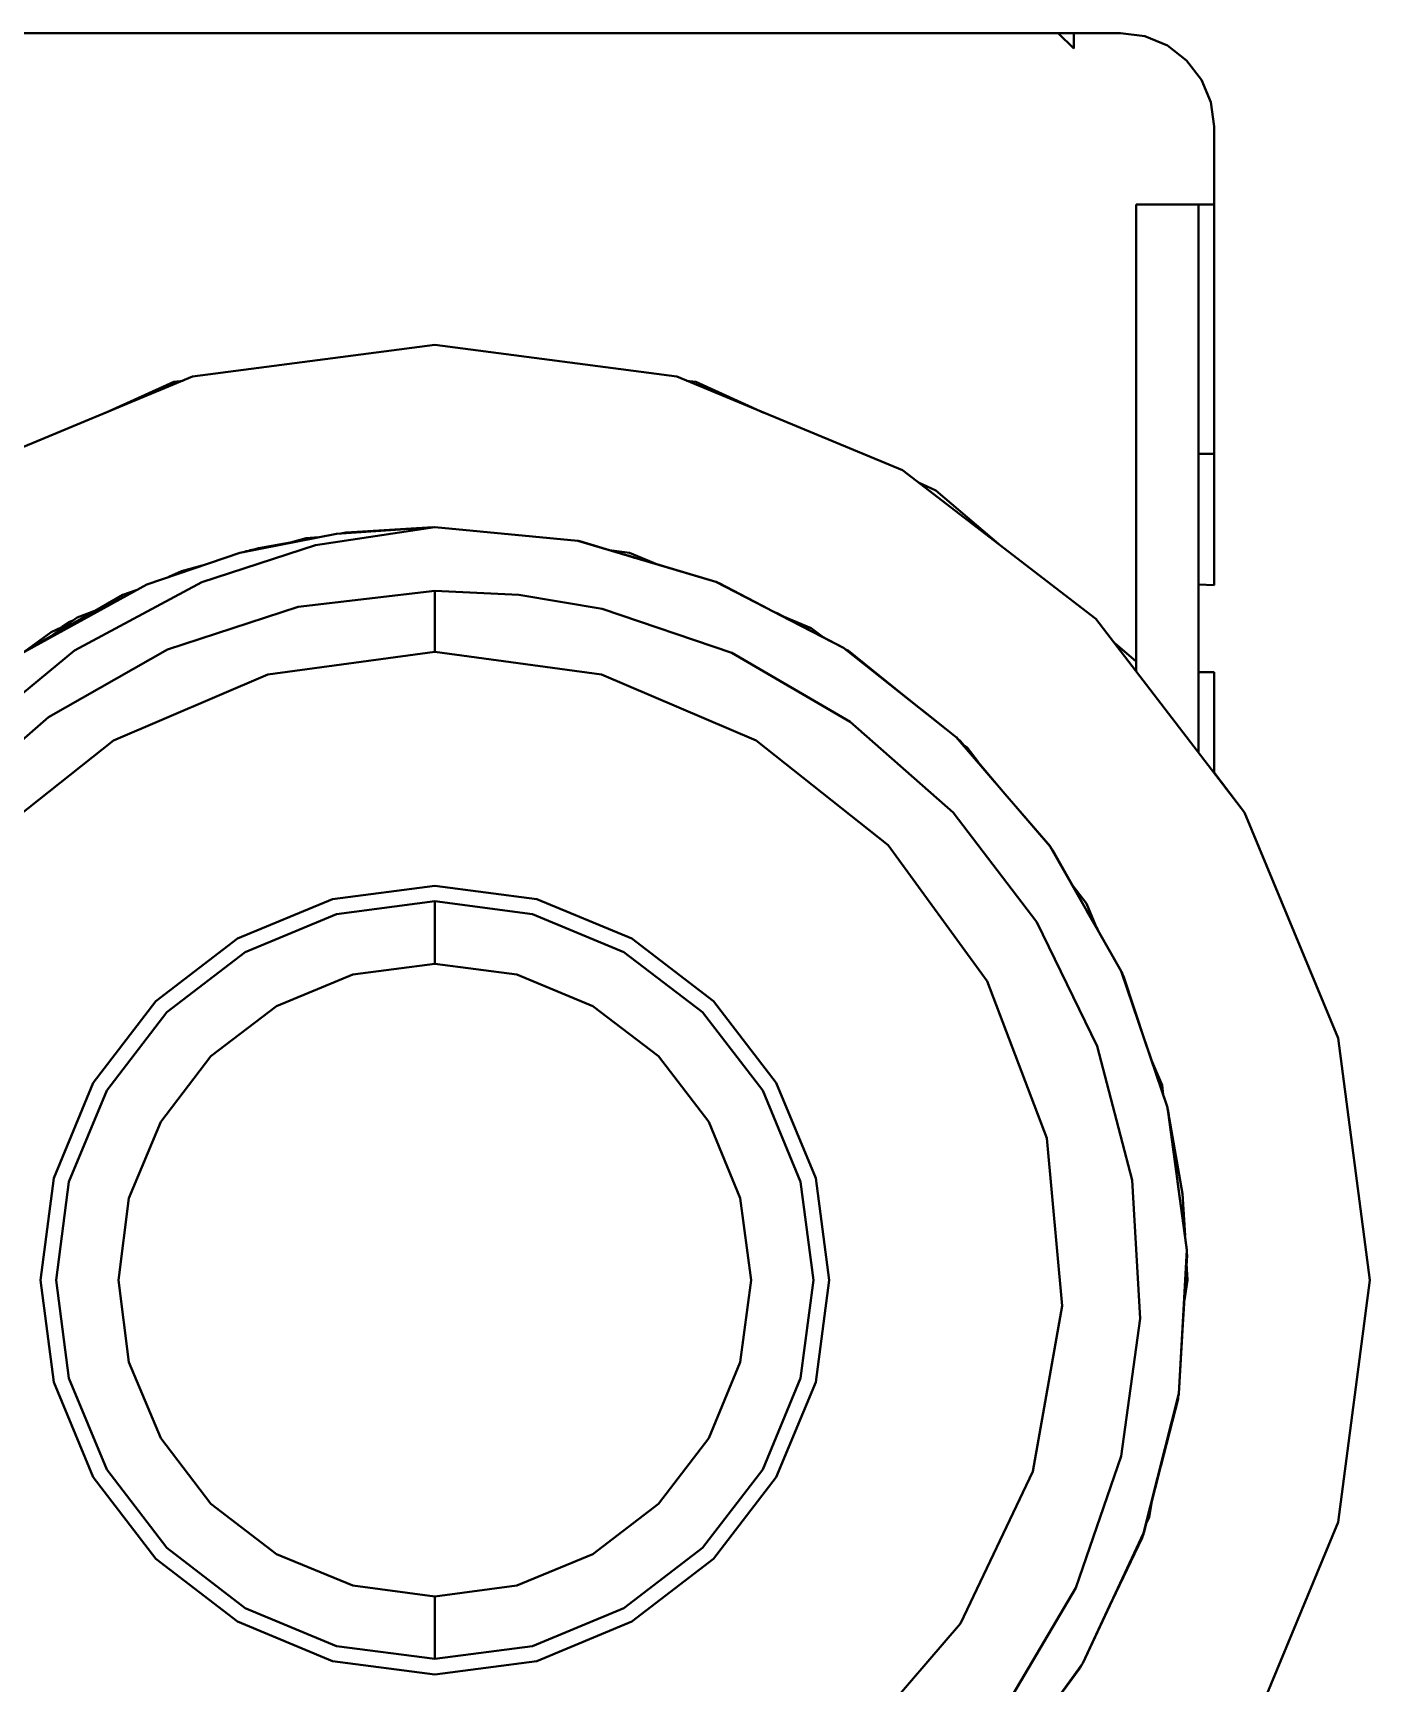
# Model space of a CAD drawing. Extents: x 193 to 1101, y 70 to 664.
# Drawn here: x 596.21 to 604.79, y 541.57 to 552.15 of the extents above; entities that cross this region are included whole.
import ezdxf

# ---------------------------------------------------------------- set-up
doc = ezdxf.new("R2010")
doc.units = 0
doc.header["$MEASUREMENT"] = 0
doc.layers.add('Основная', color=7, linetype='CONTINUOUS', lineweight=40)

msp = doc.modelspace()

# ---------------------------------------------------------------- linework, layer by layer
at = {"layer": 'Основная'}
for p, q in [((603.192, 552.152), (594.392, 552.152)), ((603.192, 552.152), (594.392, 552.152)), ((594.792, 552.152), (602.792, 552.152)), ((594.792, 552.152), (602.792, 552.152)), ((602.792, 552.152), (602.892, 552.152)), ((602.792, 552.152), (602.892, 552.052)), ((602.792, 552.152), (602.892, 552.152)), ((602.792, 552.152), (602.892, 552.052)), ((602.892, 552.152), (602.892, 552.052)), ((602.892, 552.152), (603.192, 552.152)), ((602.892, 552.152), (602.892, 552.052)), ((602.892, 552.152), (603.192, 552.152)), ((603.348, 552.132), (603.192, 552.152)), ((603.192, 552.152), (603.348, 552.132)), ((603.348, 552.132), (603.192, 552.152)), ((603.192, 552.152), (603.348, 552.132)), ((603.492, 552.072), (603.348, 552.132)), ((603.348, 552.132), (603.492, 552.072)), ((603.492, 552.072), (603.348, 552.132)), ((603.348, 552.132), (603.492, 552.072)), ((603.616, 551.976), (603.492, 552.072)), ((603.492, 552.072), (603.616, 551.976)), ((603.616, 551.976), (603.492, 552.072)), ((603.492, 552.072), (603.616, 551.976)), ((603.712, 551.852), (603.616, 551.976)), ((603.616, 551.976), (603.712, 551.852)), ((603.712, 551.852), (603.616, 551.976)), ((603.616, 551.976), (603.712, 551.852)), ((603.772, 551.708), (603.712, 551.852)), ((603.712, 551.852), (603.772, 551.708)), ((603.772, 551.708), (603.712, 551.852)), ((603.712, 551.852), (603.772, 551.708)), ((603.792, 551.552), (603.772, 551.708)), ((603.772, 551.708), (603.792, 551.552)), ((603.792, 551.552), (603.772, 551.708)), ((603.772, 551.708), (603.792, 551.552)), ((603.792, 548.61), (603.792, 551.552)), ((603.792, 551.052), (603.792, 551.552)), ((603.792, 548.61), (603.792, 551.552)), ((603.792, 551.052), (603.792, 551.552)), ((603.292, 551.052), (603.792, 551.052)), ((603.292, 551.052), (603.292, 548.12)), ((603.292, 551.052), (603.792, 551.052)), ((603.292, 551.052), (603.292, 548.12)), ((603.692, 551.052), (603.692, 547.538)), ((603.692, 551.052), (603.692, 547.538)), ((603.792, 551.052), (603.792, 549.452)), ((603.792, 551.052), (603.792, 549.452)), ((597.238, 549.948), (598.792, 550.152)), ((597.238, 549.948), (598.792, 550.152)), ((598.792, 550.152), (600.344, 549.948)), ((598.792, 550.152), (600.344, 549.948)), ((595.792, 549.348), (597.238, 549.948)), ((595.792, 549.348), (597.238, 549.948)), ((596.68, 549.716), (597.118, 549.914)), ((596.68, 549.716), (597.118, 549.914)), ((597.118, 549.914), (597.178, 549.922)), ((597.118, 549.914), (597.178, 549.922)), ((600.344, 549.948), (601.792, 549.348)), ((600.344, 549.948), (601.792, 549.348)), ((600.406, 549.922), (600.466, 549.914)), ((600.406, 549.922), (600.466, 549.914)), ((600.466, 549.914), (600.904, 549.716)), ((600.466, 549.914), (600.904, 549.716)), ((603.692, 549.452), (603.792, 549.452)), ((603.692, 549.452), (603.792, 549.452)), ((603.792, 549.452), (603.792, 548.61)), ((603.792, 549.452), (603.792, 548.61)), ((601.792, 549.348), (603.034, 548.394)), ((601.792, 549.348), (603.034, 548.394)), ((601.896, 549.268), (602.006, 549.218)), ((601.896, 549.268), (602.006, 549.218)), ((602.006, 549.218), (602.408, 548.876)), ((602.006, 549.218), (602.408, 548.876)), ((597.542, 548.818), (598.162, 548.94)), ((597.542, 548.818), (598.162, 548.94)), ((598.026, 548.866), (598.792, 548.982)), ((598.026, 548.866), (598.792, 548.982)), ((598.162, 548.94), (598.792, 548.982)), ((598.162, 548.94), (598.792, 548.982)), ((598.19, 548.942), (598.224, 548.948)), ((598.19, 548.942), (598.224, 548.948)), ((598.19, 548.942), (598.224, 548.948)), ((598.19, 548.942), (598.224, 548.948)), ((598.19, 548.942), (598.222, 548.948)), ((598.19, 548.942), (598.224, 548.948)), ((598.19, 548.942), (598.224, 548.948)), ((598.19, 548.942), (598.224, 548.948)), ((598.19, 548.942), (598.224, 548.948)), ((598.19, 548.942), (598.222, 548.948)), ((598.222, 548.948), (598.222, 548.948)), ((598.222, 548.948), (598.222, 548.948)), ((598.224, 548.948), (598.79, 548.982)), ((598.224, 548.948), (598.78, 548.982)), ((598.224, 548.948), (598.79, 548.982)), ((598.224, 548.948), (598.78, 548.982)), ((598.224, 548.948), (598.224, 548.948)), ((598.224, 548.948), (598.224, 548.948)), ((598.224, 548.948), (598.224, 548.948)), ((598.224, 548.948), (598.224, 548.948)), ((598.224, 548.948), (598.224, 548.948)), ((598.224, 548.948), (598.224, 548.948)), ((598.224, 548.948), (598.224, 548.948)), ((598.224, 548.948), (598.224, 548.948)), ((598.224, 548.948), (598.224, 548.948)), ((598.224, 548.948), (598.224, 548.948)), ((598.224, 548.948), (598.224, 548.948)), ((598.224, 548.948), (598.224, 548.948)), ((598.224, 548.948), (598.224, 548.948)), ((598.224, 548.948), (598.224, 548.948)), ((598.224, 548.948), (598.224, 548.948)), ((598.224, 548.948), (598.224, 548.948)), ((598.224, 548.948), (598.224, 548.948)), ((598.224, 548.948), (598.224, 548.948)), ((598.224, 548.948), (598.224, 548.948)), ((598.224, 548.948), (598.224, 548.948)), ((598.224, 548.948), (598.224, 548.948)), ((598.224, 548.948), (598.224, 548.948)), ((598.224, 548.948), (598.224, 548.948)), ((598.224, 548.948), (598.224, 548.948)), ((598.224, 548.948), (598.224, 548.948)), ((598.224, 548.948), (598.224, 548.948)), ((598.224, 548.948), (598.224, 548.948)), ((598.224, 548.948), (598.224, 548.948)), ((598.658, 548.974), (598.792, 548.982)), ((598.658, 548.974), (598.792, 548.982)), ((598.678, 548.976), (598.792, 548.982)), ((598.678, 548.976), (598.792, 548.982)), ((598.792, 548.982), (599.71, 548.894)), ((598.792, 548.982), (599.71, 548.894)), ((598.792, 548.982), (599.71, 548.894)), ((598.792, 548.982), (599.71, 548.894)), ((597.298, 548.63), (598.026, 548.866)), ((597.298, 548.63), (598.026, 548.866)), ((597.588, 548.826), (597.608, 548.834)), ((597.588, 548.826), (597.608, 548.834)), ((597.608, 548.834), (597.632, 548.838)), ((597.608, 548.834), (597.632, 548.838)), ((597.616, 548.832), (597.662, 548.848)), ((597.616, 548.832), (597.662, 548.848)), ((597.616, 548.832), (597.662, 548.848)), ((597.616, 548.832), (597.662, 548.848)), ((597.618, 548.832), (597.664, 548.848)), ((597.618, 548.832), (597.664, 548.848)), ((597.632, 548.838), (597.662, 548.848)), ((597.632, 548.838), (597.662, 548.848)), ((597.632, 548.838), (597.662, 548.848)), ((597.632, 548.838), (597.662, 548.848)), ((597.632, 548.838), (597.662, 548.848)), ((597.632, 548.838), (597.662, 548.848)), ((597.662, 548.848), (597.664, 548.848)), ((597.662, 548.848), (597.662, 548.848)), ((597.662, 548.848), (597.662, 548.848)), ((597.662, 548.848), (597.662, 548.848)), ((597.662, 548.848), (597.664, 548.848)), ((597.662, 548.848), (597.662, 548.848)), ((597.662, 548.848), (597.662, 548.848)), ((597.662, 548.848), (597.662, 548.848)), ((597.662, 548.848), (597.662, 548.848)), ((597.662, 548.848), (597.662, 548.848)), ((597.662, 548.848), (597.662, 548.848)), ((597.662, 548.848), (597.662, 548.848)), ((597.662, 548.848), (597.662, 548.848)), ((597.662, 548.848), (597.662, 548.848)), ((597.662, 548.848), (597.662, 548.848)), ((597.662, 548.848), (597.664, 548.848)), ((597.662, 548.848), (597.662, 548.848)), ((597.662, 548.848), (597.662, 548.848)), ((597.662, 548.848), (597.662, 548.848)), ((597.662, 548.848), (597.664, 548.848)), ((597.662, 548.848), (597.662, 548.848)), ((597.662, 548.848), (597.662, 548.848)), ((597.662, 548.848), (597.662, 548.848)), ((597.662, 548.848), (597.662, 548.848)), ((597.662, 548.848), (597.662, 548.848)), ((597.662, 548.848), (597.662, 548.848)), ((597.662, 548.848), (597.662, 548.848)), ((597.662, 548.848), (597.662, 548.848)), ((597.662, 548.848), (597.662, 548.848)), ((597.662, 548.848), (597.662, 548.848)), ((597.664, 548.848), (597.996, 548.908)), ((597.664, 548.848), (597.996, 548.908)), ((597.664, 548.848), (597.664, 548.848)), ((597.664, 548.848), (597.664, 548.848)), ((597.866, 548.884), (597.966, 548.912)), ((597.866, 548.884), (597.966, 548.912)), ((597.966, 548.912), (598.046, 548.918)), ((597.966, 548.912), (598.046, 548.918)), ((599.71, 548.894), (599.71, 548.894)), ((599.71, 548.894), (599.71, 548.894)), ((599.71, 548.894), (599.71, 548.894)), ((599.71, 548.894), (599.71, 548.894)), ((599.71, 548.894), (599.71, 548.894)), ((599.71, 548.894), (599.712, 548.894)), ((599.71, 548.894), (599.71, 548.894)), ((599.71, 548.894), (599.71, 548.894)), ((599.71, 548.894), (599.71, 548.894)), ((599.71, 548.894), (599.71, 548.894)), ((599.71, 548.894), (599.71, 548.894)), ((599.71, 548.894), (599.712, 548.894)), ((599.71, 548.894), (599.71, 548.894)), ((599.71, 548.894), (599.71, 548.894)), ((599.71, 548.894), (599.71, 548.894)), ((599.71, 548.894), (600.596, 548.632)), ((599.71, 548.894), (599.71, 548.894)), ((599.71, 548.894), (599.71, 548.894)), ((599.71, 548.894), (599.71, 548.894)), ((599.71, 548.894), (599.71, 548.894)), ((599.71, 548.894), (599.71, 548.894)), ((599.71, 548.894), (599.712, 548.894)), ((599.71, 548.894), (599.71, 548.894)), ((599.71, 548.894), (599.71, 548.894)), ((599.71, 548.894), (599.71, 548.894)), ((599.71, 548.894), (599.71, 548.894)), ((599.71, 548.894), (599.71, 548.894)), ((599.71, 548.894), (599.712, 548.894)), ((599.71, 548.894), (599.71, 548.894)), ((599.71, 548.894), (599.71, 548.894)), ((599.71, 548.894), (599.71, 548.894)), ((599.71, 548.894), (600.596, 548.632)), ((599.712, 548.894), (599.712, 548.894)), ((599.712, 548.894), (599.712, 548.894)), ((599.712, 548.894), (599.712, 548.894)), ((599.712, 548.894), (599.716, 548.892)), ((599.712, 548.894), (599.712, 548.894)), ((599.712, 548.894), (599.712, 548.894)), ((599.712, 548.894), (599.712, 548.894)), ((599.712, 548.894), (599.716, 548.892)), ((599.716, 548.892), (599.722, 548.892)), ((599.716, 548.892), (599.722, 548.892)), ((599.722, 548.892), (600.012, 548.804)), ((599.722, 548.892), (600.012, 548.804)), ((599.914, 548.834), (600.042, 548.818)), ((599.914, 548.834), (600.042, 548.818)), ((596.944, 548.614), (597.542, 548.818)), ((596.944, 548.614), (597.542, 548.818)), ((597.166, 548.7), (597.3, 548.736)), ((597.166, 548.7), (597.3, 548.736)), ((597.568, 548.822), (597.582, 548.828)), ((597.568, 548.822), (597.582, 548.828)), ((597.582, 548.828), (597.596, 548.83)), ((597.582, 548.828), (597.596, 548.83)), ((600.01, 548.806), (600.034, 548.798)), ((600.01, 548.806), (600.034, 548.798)), ((600.03, 548.8), (600.128, 548.77)), ((600.03, 548.8), (600.596, 548.632)), ((600.03, 548.8), (600.128, 548.77)), ((600.03, 548.8), (600.596, 548.632)), ((600.032, 548.8), (600.074, 548.786)), ((600.032, 548.8), (600.074, 548.786)), ((600.032, 548.798), (600.596, 548.632)), ((600.032, 548.798), (600.596, 548.632)), ((600.036, 548.798), (600.596, 548.632)), ((600.036, 548.798), (600.596, 548.632)), ((600.042, 548.818), (600.222, 548.742)), ((600.042, 548.818), (600.222, 548.742)), ((596.48, 548.192), (597.298, 548.63)), ((596.48, 548.192), (597.298, 548.63)), ((597.086, 548.664), (597.166, 548.7)), ((597.086, 548.664), (597.166, 548.7)), ((600.596, 548.632), (600.596, 548.632)), ((600.596, 548.632), (600.596, 548.632)), ((600.596, 548.632), (600.596, 548.632)), ((600.596, 548.632), (600.596, 548.632)), ((600.596, 548.632), (600.596, 548.632)), ((600.596, 548.632), (600.598, 548.632)), ((600.596, 548.632), (600.596, 548.632)), ((600.596, 548.632), (600.596, 548.632)), ((600.596, 548.632), (600.596, 548.632)), ((600.596, 548.632), (600.598, 548.632)), ((600.596, 548.632), (600.596, 548.632)), ((600.596, 548.632), (600.596, 548.632)), ((600.596, 548.632), (600.596, 548.632)), ((600.596, 548.632), (601.414, 548.208)), ((600.596, 548.632), (600.596, 548.632)), ((600.596, 548.632), (600.596, 548.632)), ((600.596, 548.632), (600.596, 548.632)), ((600.596, 548.632), (600.596, 548.632)), ((600.596, 548.632), (600.596, 548.632)), ((600.596, 548.632), (600.598, 548.632)), ((600.596, 548.632), (600.596, 548.632)), ((600.596, 548.632), (600.596, 548.632)), ((600.596, 548.632), (600.596, 548.632)), ((600.596, 548.632), (600.598, 548.632)), ((600.596, 548.632), (600.596, 548.632)), ((600.596, 548.632), (600.596, 548.632)), ((600.596, 548.632), (600.596, 548.632)), ((600.596, 548.632), (601.414, 548.208)), ((600.598, 548.632), (600.598, 548.632)), ((600.598, 548.632), (600.606, 548.628)), ((600.598, 548.632), (600.598, 548.632)), ((600.598, 548.632), (600.606, 548.628)), ((600.606, 548.628), (600.616, 548.624)), ((600.606, 548.628), (600.616, 548.624)), ((600.616, 548.624), (600.936, 548.456)), ((600.616, 548.624), (600.936, 548.456)), ((595.992, 548.088), (596.79, 548.548)), ((595.992, 548.088), (596.79, 548.548)), ((596.136, 548.17), (596.944, 548.614)), ((596.136, 548.17), (596.944, 548.614)), ((596.366, 548.304), (596.79, 548.548)), ((596.366, 548.304), (596.79, 548.548)), ((596.37, 548.306), (596.79, 548.548)), ((596.37, 548.306), (596.79, 548.548)), ((596.622, 548.45), (596.79, 548.548)), ((596.622, 548.45), (596.79, 548.548)), ((596.622, 548.45), (596.79, 548.548)), ((596.622, 548.45), (596.79, 548.548)), ((596.79, 548.548), (596.876, 548.578)), ((596.79, 548.548), (596.876, 548.578)), ((596.79, 548.548), (596.79, 548.548)), ((596.79, 548.548), (596.79, 548.548)), ((596.79, 548.548), (596.79, 548.548)), ((596.79, 548.548), (596.79, 548.548)), ((596.79, 548.548), (596.79, 548.548)), ((596.79, 548.548), (596.79, 548.548)), ((596.79, 548.548), (596.79, 548.548)), ((596.79, 548.548), (596.79, 548.548)), ((596.79, 548.548), (596.79, 548.548)), ((596.79, 548.548), (596.79, 548.548)), ((596.79, 548.548), (596.79, 548.548)), ((596.79, 548.548), (596.79, 548.548)), ((596.79, 548.548), (596.79, 548.548)), ((596.79, 548.548), (596.79, 548.548)), ((596.79, 548.548), (596.79, 548.548)), ((596.79, 548.548), (596.79, 548.548)), ((596.79, 548.548), (596.792, 548.548)), ((596.79, 548.548), (596.79, 548.548)), ((596.79, 548.548), (596.79, 548.548)), ((596.79, 548.548), (596.79, 548.548)), ((596.79, 548.548), (596.79, 548.548)), ((596.79, 548.548), (596.79, 548.548)), ((596.79, 548.548), (596.79, 548.548)), ((596.79, 548.548), (596.79, 548.548)), ((596.79, 548.548), (596.79, 548.548)), ((596.79, 548.548), (596.79, 548.548)), ((596.79, 548.548), (596.79, 548.548)), ((596.79, 548.548), (596.79, 548.548)), ((596.79, 548.548), (596.79, 548.548)), ((596.79, 548.548), (596.79, 548.548)), ((596.79, 548.548), (596.79, 548.548)), ((596.79, 548.548), (596.79, 548.548)), ((596.79, 548.548), (596.79, 548.548)), ((596.79, 548.548), (596.792, 548.548)), ((596.792, 548.548), (596.876, 548.578)), ((596.792, 548.548), (596.876, 548.578)), ((597.916, 548.472), (598.792, 548.574)), ((597.916, 548.472), (598.792, 548.574)), ((598.792, 548.574), (599.332, 548.548)), ((598.792, 548.574), (598.792, 548.182)), ((598.792, 548.574), (599.332, 548.548)), ((598.792, 548.574), (598.792, 548.182)), ((599.332, 548.548), (599.866, 548.458)), ((599.332, 548.548), (599.866, 548.458)), ((603.692, 548.052), (603.692, 548.614)), ((603.692, 548.614), (603.792, 548.61)), ((603.692, 548.614), (603.792, 548.61)), ((603.692, 548.052), (603.692, 548.614)), ((603.692, 548.614), (603.792, 548.61)), ((603.692, 548.614), (603.792, 548.61)), ((596.498, 548.402), (596.622, 548.45)), ((596.498, 548.402), (596.622, 548.45)), ((597.078, 548.198), (597.916, 548.472)), ((597.078, 548.198), (597.916, 548.472)), ((599.866, 548.458), (600.698, 548.176)), ((599.866, 548.458), (600.698, 548.176)), ((600.958, 548.444), (601.414, 548.208)), ((600.958, 548.444), (601.414, 548.208)), ((600.984, 548.432), (601.414, 548.208)), ((600.984, 548.432), (601.414, 548.208)), ((601.008, 548.418), (601.414, 548.208)), ((601.008, 548.418), (601.414, 548.208)), ((601.022, 548.412), (601.206, 548.334)), ((601.022, 548.412), (601.206, 548.334)), ((596.166, 548.188), (596.33, 548.308)), ((596.166, 548.188), (596.33, 548.308)), ((596.326, 548.28), (596.498, 548.402)), ((596.326, 548.28), (596.498, 548.402)), ((596.33, 548.308), (596.432, 548.356)), ((596.33, 548.308), (596.432, 548.356)), ((596.402, 548.342), (596.45, 548.376)), ((596.402, 548.342), (596.45, 548.376)), ((596.45, 548.376), (596.474, 548.386)), ((596.45, 548.376), (596.474, 548.386)), ((601.206, 548.334), (601.284, 548.276)), ((601.206, 548.334), (601.284, 548.276)), ((603.034, 548.394), (603.988, 547.152)), ((603.034, 548.394), (603.988, 547.152)), ((596.314, 547.764), (597.078, 548.198)), ((596.314, 547.764), (597.078, 548.198)), ((601.414, 548.208), (601.414, 548.208)), ((601.414, 548.208), (601.414, 548.208)), ((601.414, 548.208), (601.414, 548.208)), ((601.414, 548.208), (601.414, 548.208)), ((601.414, 548.208), (601.414, 548.208)), ((601.414, 548.208), (601.414, 548.208)), ((601.414, 548.208), (601.414, 548.208)), ((601.414, 548.208), (601.414, 548.208)), ((601.414, 548.208), (601.414, 548.208)), ((601.414, 548.208), (601.414, 548.208)), ((601.414, 548.208), (601.414, 548.208)), ((601.414, 548.208), (601.414, 548.208)), ((601.414, 548.208), (601.414, 548.208)), ((601.414, 548.208), (601.414, 548.208)), ((601.414, 548.208), (602.138, 547.634)), ((601.414, 548.208), (601.414, 548.208)), ((601.414, 548.208), (601.414, 548.208)), ((601.414, 548.208), (601.414, 548.208)), ((601.414, 548.208), (601.414, 548.208)), ((601.414, 548.208), (601.414, 548.208)), ((601.414, 548.208), (601.414, 548.208)), ((601.414, 548.208), (601.414, 548.208)), ((601.414, 548.208), (601.414, 548.208)), ((601.414, 548.208), (601.414, 548.208)), ((601.414, 548.208), (601.414, 548.208)), ((601.414, 548.208), (601.414, 548.208)), ((601.414, 548.208), (601.414, 548.208)), ((601.414, 548.208), (601.414, 548.208)), ((601.414, 548.208), (601.414, 548.208)), ((601.414, 548.208), (602.138, 547.634)), ((601.416, 548.206), (601.418, 548.206)), ((601.416, 548.206), (601.418, 548.206)), ((601.416, 548.206), (601.418, 548.206)), ((601.416, 548.206), (601.418, 548.206)), ((601.416, 548.206), (601.418, 548.206)), ((601.416, 548.206), (601.418, 548.206)), ((601.418, 548.206), (601.418, 548.206)), ((601.418, 548.206), (601.418, 548.206)), ((601.418, 548.206), (601.43, 548.196)), ((601.418, 548.206), (601.418, 548.206)), ((601.418, 548.206), (601.418, 548.206)), ((601.418, 548.206), (601.43, 548.196)), ((601.428, 548.198), (601.444, 548.19)), ((601.428, 548.198), (601.444, 548.19)), ((603.156, 548.238), (603.292, 548.12)), ((603.156, 548.238), (603.292, 548.12)), ((595.774, 547.606), (596.48, 548.192)), ((595.774, 547.606), (596.48, 548.192)), ((597.722, 548.038), (598.792, 548.182)), ((597.722, 548.038), (598.792, 548.182)), ((598.792, 548.182), (599.862, 548.038)), ((598.792, 548.182), (599.862, 548.038)), ((600.698, 548.176), (601.458, 547.734)), ((600.698, 548.176), (601.458, 547.734)), ((601.442, 548.186), (601.444, 548.19)), ((601.442, 548.186), (601.444, 548.19)), ((601.444, 548.19), (601.79, 547.91)), ((601.444, 548.19), (601.79, 547.91)), ((603.292, 548.12), (603.292, 548.06)), ((603.292, 548.12), (603.292, 548.06)), ((603.292, 548.12), (603.292, 548.06)), ((603.292, 548.12), (603.292, 548.06)), ((596.73, 547.614), (597.722, 548.038)), ((596.73, 547.614), (597.722, 548.038)), ((599.862, 548.038), (600.854, 547.614)), ((599.862, 548.038), (600.854, 547.614)), ((603.792, 548.052), (603.692, 548.052)), ((603.692, 548.052), (603.792, 548.052)), ((603.792, 548.052), (603.692, 548.052)), ((603.692, 548.052), (603.792, 548.052)), ((603.792, 547.408), (603.792, 548.052)), ((603.792, 548.052), (603.792, 547.408)), ((603.792, 547.408), (603.792, 548.052)), ((603.792, 548.052), (603.792, 547.408)), ((601.79, 547.91), (602.138, 547.636)), ((601.79, 547.91), (602.138, 547.636)), ((601.79, 547.91), (602.138, 547.636)), ((601.79, 547.91), (602.138, 547.636)), ((601.912, 547.814), (602.138, 547.636)), ((601.912, 547.814), (602.138, 547.636)), ((595.654, 547.188), (596.314, 547.764)), ((595.654, 547.188), (596.314, 547.764)), ((601.458, 547.734), (602.118, 547.152)), ((601.458, 547.734), (602.118, 547.152)), ((595.884, 546.942), (596.73, 547.614)), ((595.884, 546.942), (596.73, 547.614)), ((600.854, 547.614), (601.7, 546.942)), ((600.854, 547.614), (601.7, 546.942)), ((602.138, 547.636), (602.138, 547.636)), ((602.138, 547.636), (602.138, 547.636)), ((602.138, 547.636), (602.138, 547.636)), ((602.138, 547.636), (602.138, 547.636)), ((602.138, 547.636), (602.138, 547.636)), ((602.138, 547.636), (602.138, 547.636)), ((602.138, 547.636), (602.138, 547.636)), ((602.138, 547.636), (602.138, 547.636)), ((602.138, 547.636), (602.138, 547.636)), ((602.138, 547.636), (602.138, 547.636)), ((602.138, 547.636), (602.138, 547.636)), ((602.138, 547.636), (602.138, 547.636)), ((602.138, 547.636), (602.138, 547.636)), ((602.138, 547.636), (602.138, 547.636)), ((602.138, 547.636), (602.138, 547.636)), ((602.138, 547.636), (602.138, 547.636)), ((602.138, 547.636), (602.138, 547.636)), ((602.138, 547.636), (602.138, 547.636)), ((602.138, 547.636), (602.138, 547.636)), ((602.138, 547.636), (602.138, 547.636)), ((602.138, 547.636), (602.138, 547.636)), ((602.138, 547.636), (602.138, 547.636)), ((602.138, 547.636), (602.138, 547.636)), ((602.138, 547.636), (602.138, 547.636)), ((602.138, 547.636), (602.138, 547.636)), ((602.138, 547.636), (602.138, 547.636)), ((602.138, 547.636), (602.138, 547.636)), ((602.138, 547.636), (602.138, 547.636)), ((602.138, 547.636), (602.138, 547.636)), ((602.138, 547.636), (602.138, 547.636)), ((602.138, 547.636), (602.138, 547.636)), ((602.138, 547.636), (602.138, 547.636)), ((602.138, 547.636), (602.138, 547.636)), ((602.138, 547.636), (602.138, 547.636)), ((602.138, 547.636), (602.138, 547.636)), ((602.138, 547.636), (602.138, 547.636)), ((602.138, 547.634), (602.74, 546.934)), ((602.138, 547.634), (602.74, 546.934)), ((602.14, 547.634), (602.142, 547.632)), ((602.14, 547.634), (602.142, 547.632)), ((602.14, 547.634), (602.142, 547.632)), ((602.14, 547.634), (602.142, 547.632)), ((602.142, 547.632), (602.142, 547.632)), ((602.142, 547.632), (602.142, 547.632)), ((602.142, 547.632), (602.142, 547.632)), ((602.142, 547.632), (602.15, 547.62)), ((602.142, 547.632), (602.142, 547.632)), ((602.142, 547.632), (602.142, 547.632)), ((602.142, 547.632), (602.142, 547.632)), ((602.142, 547.632), (602.15, 547.62)), ((602.15, 547.622), (602.162, 547.612)), ((602.15, 547.622), (602.162, 547.612)), ((602.162, 547.612), (602.45, 547.272)), ((602.162, 547.612), (602.45, 547.272)), ((602.186, 547.584), (602.208, 547.568)), ((602.186, 547.584), (602.208, 547.568)), ((602.208, 547.568), (602.278, 547.476)), ((602.208, 547.568), (602.278, 547.476)), ((603.988, 547.152), (603.792, 547.408)), ((603.988, 547.152), (603.792, 547.408)), ((602.45, 547.272), (602.74, 546.936)), ((602.45, 547.272), (602.74, 546.936)), ((602.45, 547.272), (602.74, 546.936)), ((602.45, 547.272), (602.74, 546.936)), ((602.45, 547.272), (602.74, 546.936)), ((602.45, 547.272), (602.74, 546.936)), ((602.118, 547.152), (602.654, 546.448)), ((602.118, 547.152), (602.654, 546.448)), ((604.588, 545.704), (603.988, 547.152)), ((603.988, 547.152), (604.588, 545.704)), ((604.588, 545.704), (603.988, 547.152)), ((603.988, 547.152), (604.588, 545.704)), ((601.7, 546.942), (602.336, 546.07)), ((601.7, 546.942), (602.336, 546.07)), ((602.74, 546.936), (602.74, 546.936)), ((602.74, 546.936), (602.74, 546.936)), ((602.74, 546.936), (602.74, 546.936)), ((602.74, 546.936), (602.74, 546.936)), ((602.74, 546.936), (602.74, 546.936)), ((602.74, 546.936), (602.74, 546.936)), ((602.74, 546.936), (602.74, 546.936)), ((602.74, 546.936), (602.74, 546.936)), ((602.74, 546.936), (602.74, 546.936)), ((602.74, 546.936), (602.74, 546.936)), ((602.74, 546.936), (602.74, 546.936)), ((602.74, 546.936), (602.74, 546.934)), ((602.74, 546.936), (602.74, 546.936)), ((602.74, 546.936), (602.74, 546.936)), ((602.74, 546.936), (602.74, 546.936)), ((602.74, 546.936), (602.74, 546.936)), ((602.74, 546.936), (602.74, 546.936)), ((602.74, 546.936), (602.74, 546.936)), ((602.74, 546.936), (602.74, 546.936)), ((602.74, 546.936), (602.74, 546.936)), ((602.74, 546.936), (602.74, 546.936)), ((602.74, 546.936), (602.74, 546.936)), ((602.74, 546.936), (602.74, 546.936)), ((602.74, 546.936), (602.74, 546.936)), ((602.74, 546.936), (602.74, 546.936)), ((602.74, 546.936), (602.74, 546.936)), ((602.74, 546.936), (602.74, 546.936)), ((602.74, 546.936), (602.74, 546.936)), ((602.74, 546.936), (602.74, 546.936)), ((602.74, 546.936), (602.74, 546.934)), ((602.74, 546.936), (602.74, 546.936)), ((602.74, 546.936), (602.74, 546.936)), ((602.74, 546.936), (602.74, 546.936)), ((602.74, 546.936), (602.74, 546.936)), ((602.74, 546.936), (602.74, 546.936)), ((602.74, 546.936), (602.74, 546.936)), ((602.74, 546.934), (603.196, 546.134)), ((602.74, 546.934), (603.196, 546.134)), ((602.74, 546.932), (602.742, 546.93)), ((602.74, 546.932), (602.742, 546.93)), ((602.74, 546.932), (602.742, 546.93)), ((602.74, 546.932), (602.742, 546.93)), ((602.742, 546.93), (602.742, 546.93)), ((602.742, 546.93), (602.742, 546.93)), ((602.742, 546.93), (602.742, 546.93)), ((602.742, 546.93), (602.75, 546.918)), ((602.742, 546.93), (602.742, 546.93)), ((602.742, 546.93), (602.742, 546.93)), ((602.742, 546.93), (602.742, 546.93)), ((602.742, 546.93), (602.75, 546.918)), ((602.748, 546.92), (602.758, 546.908)), ((602.748, 546.92), (602.758, 546.908)), ((602.758, 546.908), (602.976, 546.52)), ((602.758, 546.908), (602.976, 546.52)), ((598.136, 546.596), (598.792, 546.682)), ((598.136, 546.596), (598.792, 546.682)), ((598.792, 546.682), (599.446, 546.596)), ((598.792, 546.682), (599.446, 546.596)), ((602.882, 546.688), (602.974, 546.568)), ((602.882, 546.688), (602.974, 546.568)), ((597.526, 546.344), (598.136, 546.596)), ((597.526, 546.344), (598.136, 546.596)), ((598.162, 546.5), (598.792, 546.582)), ((598.162, 546.5), (598.792, 546.582)), ((598.792, 546.582), (599.42, 546.5)), ((598.792, 546.182), (598.792, 546.582)), ((598.792, 546.582), (599.42, 546.5)), ((598.792, 546.182), (598.792, 546.582)), ((599.446, 546.596), (600.056, 546.344)), ((599.446, 546.596), (600.056, 546.344)), ((602.974, 546.568), (603.042, 546.404)), ((602.974, 546.568), (603.042, 546.404)), ((602.976, 546.52), (603.196, 546.134)), ((602.976, 546.52), (602.994, 546.49)), ((602.976, 546.52), (603.046, 546.4)), ((602.976, 546.52), (603.196, 546.134)), ((602.976, 546.52), (603.196, 546.134)), ((602.976, 546.52), (602.994, 546.49)), ((602.976, 546.52), (603.046, 546.4)), ((602.976, 546.52), (603.196, 546.134)), ((602.98, 546.514), (603.028, 546.43)), ((602.98, 546.514), (603.028, 546.43)), ((602.984, 546.506), (603.196, 546.134)), ((602.984, 546.506), (603.196, 546.134)), ((597.576, 546.256), (598.162, 546.5)), ((597.576, 546.256), (598.162, 546.5)), ((599.42, 546.5), (600.006, 546.256)), ((599.42, 546.5), (600.006, 546.256)), ((602.654, 546.448), (603.042, 545.652)), ((602.654, 546.448), (603.042, 545.652)), ((597.002, 545.942), (597.526, 546.344)), ((597.002, 545.942), (597.526, 546.344)), ((600.056, 546.344), (600.58, 545.942)), ((600.056, 546.344), (600.58, 545.942)), ((597.074, 545.87), (597.576, 546.256)), ((597.074, 545.87), (597.576, 546.256)), ((600.006, 546.256), (600.51, 545.87)), ((600.006, 546.256), (600.51, 545.87)), ((597.776, 545.91), (598.266, 546.112)), ((597.776, 545.91), (598.266, 546.112)), ((598.266, 546.112), (598.792, 546.182)), ((598.266, 546.112), (598.792, 546.182)), ((598.792, 546.182), (599.318, 546.112)), ((598.792, 546.182), (599.318, 546.112)), ((599.318, 546.112), (599.806, 545.91)), ((599.318, 546.112), (599.806, 545.91)), ((603.196, 546.134), (603.196, 546.134)), ((603.196, 546.134), (603.196, 546.134)), ((603.196, 546.134), (603.196, 546.134)), ((603.196, 546.134), (603.196, 546.134)), ((603.196, 546.134), (603.196, 546.134)), ((603.196, 546.134), (603.196, 546.134)), ((603.196, 546.134), (603.196, 546.134)), ((603.196, 546.134), (603.196, 546.134)), ((603.196, 546.134), (603.196, 546.134)), ((603.196, 546.134), (603.196, 546.134)), ((603.196, 546.134), (603.196, 546.134)), ((603.196, 546.134), (603.196, 546.134)), ((603.196, 546.134), (603.196, 546.134)), ((603.196, 546.134), (603.196, 546.134)), ((603.196, 546.134), (603.196, 546.134)), ((603.196, 546.134), (603.196, 546.134)), ((603.196, 546.134), (603.494, 545.26)), ((603.196, 546.134), (603.196, 546.134)), ((603.196, 546.134), (603.196, 546.134)), ((603.196, 546.134), (603.196, 546.134)), ((603.196, 546.134), (603.196, 546.134)), ((603.196, 546.134), (603.196, 546.134)), ((603.196, 546.134), (603.196, 546.134)), ((603.196, 546.134), (603.196, 546.134)), ((603.196, 546.134), (603.196, 546.134)), ((603.196, 546.134), (603.196, 546.134)), ((603.196, 546.134), (603.196, 546.134)), ((603.196, 546.134), (603.196, 546.134)), ((603.196, 546.134), (603.196, 546.134)), ((603.196, 546.134), (603.196, 546.134)), ((603.196, 546.134), (603.196, 546.134)), ((603.196, 546.134), (603.196, 546.134)), ((603.196, 546.134), (603.196, 546.134)), ((603.196, 546.134), (603.494, 545.26)), ((603.198, 546.13), (603.2, 546.128)), ((603.198, 546.13), (603.2, 546.128)), ((603.198, 546.13), (603.2, 546.128)), ((603.198, 546.13), (603.2, 546.128)), ((603.2, 546.128), (603.2, 546.128)), ((603.2, 546.128), (603.2, 546.128)), ((603.2, 546.128), (603.2, 546.128)), ((603.2, 546.128), (603.204, 546.114)), ((603.2, 546.128), (603.2, 546.128)), ((603.2, 546.128), (603.2, 546.128)), ((603.2, 546.128), (603.2, 546.128)), ((603.2, 546.128), (603.204, 546.114)), ((603.202, 546.118), (603.21, 546.102)), ((603.202, 546.118), (603.21, 546.102)), ((603.21, 546.102), (603.35, 545.68)), ((603.21, 546.102), (603.35, 545.68)), ((602.336, 546.07), (602.718, 545.062)), ((602.336, 546.07), (602.718, 545.062)), ((596.6, 545.418), (597.002, 545.942)), ((596.6, 545.418), (597.002, 545.942)), ((596.688, 545.368), (597.074, 545.87)), ((596.688, 545.368), (597.074, 545.87)), ((597.356, 545.588), (597.776, 545.91)), ((597.356, 545.588), (597.776, 545.91)), ((599.806, 545.91), (600.228, 545.588)), ((599.806, 545.91), (600.228, 545.588)), ((600.51, 545.87), (600.896, 545.368)), ((600.51, 545.87), (600.896, 545.368)), ((600.58, 545.942), (600.982, 545.418)), ((600.58, 545.942), (600.982, 545.418)), ((603.35, 545.682), (603.492, 545.26)), ((603.35, 545.682), (603.492, 545.26)), ((603.35, 545.682), (603.492, 545.26)), ((603.35, 545.682), (603.492, 545.26)), ((603.35, 545.682), (603.492, 545.26)), ((603.35, 545.682), (603.492, 545.26)), ((604.792, 544.152), (604.588, 545.704)), ((604.588, 545.704), (604.792, 544.152)), ((604.792, 544.152), (604.588, 545.704)), ((604.588, 545.704), (604.792, 544.152)), ((597.034, 545.168), (597.356, 545.588)), ((597.034, 545.168), (597.356, 545.588)), ((600.228, 545.588), (600.55, 545.168)), ((600.228, 545.588), (600.55, 545.168)), ((603.042, 545.652), (603.266, 544.794)), ((603.042, 545.652), (603.266, 544.794)), ((603.388, 545.568), (603.458, 545.402)), ((603.388, 545.568), (603.458, 545.402)), ((596.348, 544.806), (596.6, 545.418)), ((596.348, 544.806), (596.6, 545.418)), ((596.444, 544.782), (596.688, 545.368)), ((596.444, 544.782), (596.688, 545.368)), ((600.896, 545.368), (601.138, 544.782)), ((600.896, 545.368), (601.138, 544.782)), ((600.982, 545.418), (601.236, 544.806)), ((600.982, 545.418), (601.236, 544.806)), ((603.458, 545.402), (603.466, 545.342)), ((603.458, 545.402), (603.466, 545.342)), ((603.492, 545.26), (603.492, 545.26)), ((603.492, 545.26), (603.492, 545.26)), ((603.492, 545.26), (603.492, 545.26)), ((603.492, 545.26), (603.492, 545.26)), ((603.492, 545.26), (603.492, 545.26)), ((603.492, 545.26), (603.492, 545.26)), ((603.492, 545.26), (603.492, 545.26)), ((603.492, 545.26), (603.492, 545.26)), ((603.492, 545.26), (603.492, 545.26)), ((603.492, 545.26), (603.494, 545.26)), ((603.492, 545.26), (603.492, 545.26)), ((603.492, 545.26), (603.492, 545.26)), ((603.492, 545.26), (603.492, 545.26)), ((603.492, 545.26), (603.494, 545.26)), ((603.492, 545.26), (603.492, 545.26)), ((603.492, 545.26), (603.492, 545.26)), ((603.492, 545.26), (603.492, 545.26)), ((603.492, 545.26), (603.492, 545.26)), ((603.492, 545.26), (603.492, 545.26)), ((603.492, 545.26), (603.492, 545.26)), ((603.492, 545.26), (603.492, 545.26)), ((603.492, 545.26), (603.492, 545.26)), ((603.492, 545.26), (603.492, 545.26)), ((603.492, 545.26), (603.492, 545.26)), ((603.492, 545.26), (603.492, 545.26)), ((603.492, 545.26), (603.494, 545.26)), ((603.492, 545.26), (603.492, 545.26)), ((603.492, 545.26), (603.492, 545.26)), ((603.492, 545.26), (603.492, 545.26)), ((603.492, 545.26), (603.494, 545.26)), ((603.492, 545.26), (603.492, 545.26)), ((603.492, 545.26), (603.492, 545.26)), ((603.494, 545.26), (603.618, 544.344)), ((603.494, 545.26), (603.618, 544.344)), ((603.494, 545.256), (603.494, 545.252)), ((603.494, 545.256), (603.494, 545.252)), ((603.494, 545.256), (603.494, 545.252)), ((603.494, 545.256), (603.494, 545.252)), ((603.494, 545.252), (603.494, 545.252)), ((603.494, 545.252), (603.494, 545.252)), ((603.494, 545.252), (603.494, 545.252)), ((603.494, 545.252), (603.496, 545.238)), ((603.494, 545.252), (603.494, 545.252)), ((603.494, 545.252), (603.494, 545.252)), ((603.494, 545.252), (603.494, 545.252)), ((603.494, 545.252), (603.496, 545.238)), ((603.496, 545.25), (603.498, 545.236)), ((603.496, 545.25), (603.498, 545.236)), ((603.496, 545.242), (603.5, 545.226)), ((603.496, 545.242), (603.5, 545.226)), ((596.83, 544.678), (597.034, 545.168)), ((596.83, 544.678), (597.034, 545.168)), ((600.55, 545.168), (600.752, 544.678)), ((600.55, 545.168), (600.752, 544.678)), ((603.5, 545.226), (603.558, 544.786)), ((603.5, 545.226), (603.558, 544.786)), ((603.504, 545.194), (603.59, 544.706)), ((603.504, 545.194), (603.59, 544.706)), ((602.718, 545.062), (602.818, 543.986)), ((602.718, 545.062), (602.818, 543.986)), ((596.262, 544.152), (596.348, 544.806)), ((596.262, 544.152), (596.348, 544.806)), ((596.362, 544.152), (596.444, 544.782)), ((596.362, 544.152), (596.444, 544.782)), ((601.138, 544.782), (601.222, 544.152)), ((601.138, 544.782), (601.222, 544.152)), ((601.236, 544.806), (601.322, 544.152)), ((601.236, 544.806), (601.322, 544.152)), ((603.266, 544.794), (603.318, 543.906)), ((603.266, 544.794), (603.318, 543.906)), ((603.558, 544.786), (603.618, 544.346)), ((603.558, 544.786), (603.618, 544.346)), ((603.558, 544.786), (603.618, 544.346)), ((603.558, 544.786), (603.618, 544.346)), ((603.558, 544.782), (603.618, 544.346)), ((603.558, 544.782), (603.618, 544.346)), ((603.59, 544.706), (603.606, 544.438)), ((603.59, 544.706), (603.606, 544.438)), ((596.762, 544.152), (596.83, 544.678)), ((596.762, 544.152), (596.83, 544.678)), ((600.752, 544.678), (600.822, 544.152)), ((600.752, 544.678), (600.822, 544.152)), ((603.566, 543.424), (603.618, 544.344)), ((603.566, 543.424), (603.618, 544.344)), ((603.592, 543.866), (603.62, 544.312)), ((603.592, 543.866), (603.62, 544.312)), ((603.616, 544.328), (603.62, 544.312)), ((603.616, 544.328), (603.62, 544.312)), ((603.618, 544.346), (603.618, 544.346)), ((603.618, 544.346), (603.618, 544.346)), ((603.618, 544.346), (603.618, 544.346)), ((603.618, 544.346), (603.618, 544.346)), ((603.618, 544.346), (603.618, 544.346)), ((603.618, 544.346), (603.618, 544.346)), ((603.618, 544.346), (603.618, 544.346)), ((603.618, 544.346), (603.618, 544.346)), ((603.618, 544.346), (603.618, 544.346)), ((603.618, 544.346), (603.618, 544.346)), ((603.618, 544.346), (603.618, 544.346)), ((603.618, 544.346), (603.618, 544.346)), ((603.618, 544.346), (603.618, 544.346)), ((603.618, 544.346), (603.618, 544.346)), ((603.618, 544.346), (603.618, 544.346)), ((603.618, 544.346), (603.618, 544.346)), ((603.618, 544.346), (603.618, 544.346)), ((603.618, 544.346), (603.618, 544.346)), ((603.618, 544.346), (603.618, 544.346)), ((603.618, 544.346), (603.618, 544.346)), ((603.618, 544.346), (603.618, 544.346)), ((603.618, 544.346), (603.618, 544.346)), ((603.618, 544.346), (603.618, 544.346)), ((603.618, 544.346), (603.618, 544.346)), ((603.618, 544.346), (603.618, 544.346)), ((603.618, 544.346), (603.618, 544.346)), ((603.618, 544.346), (603.618, 544.346)), ((603.618, 544.346), (603.618, 544.346)), ((603.618, 544.346), (603.618, 544.346)), ((603.618, 544.346), (603.618, 544.346)), ((603.618, 544.346), (603.618, 544.346)), ((603.618, 544.346), (603.618, 544.346)), ((603.618, 544.346), (603.618, 544.346)), ((603.618, 544.346), (603.618, 544.346)), ((603.618, 544.346), (603.618, 544.346)), ((603.618, 544.346), (603.618, 544.346)), ((603.618, 544.34), (603.618, 544.336)), ((603.618, 544.34), (603.618, 544.336)), ((603.618, 544.34), (603.618, 544.336)), ((603.618, 544.34), (603.618, 544.336)), ((603.618, 544.336), (603.618, 544.336)), ((603.618, 544.324), (603.618, 544.336)), ((603.618, 544.336), (603.618, 544.336)), ((603.618, 544.324), (603.618, 544.336)), ((603.616, 544.258), (603.622, 544.152)), ((603.616, 544.258), (603.622, 544.152)), ((596.262, 544.152), (596.348, 543.498)), ((596.262, 544.152), (596.348, 543.498)), ((596.362, 544.152), (596.444, 543.524)), ((596.362, 544.152), (596.444, 543.524)), ((596.762, 544.152), (596.83, 543.626)), ((596.762, 544.152), (596.83, 543.626)), ((600.752, 543.626), (600.822, 544.152)), ((600.752, 543.626), (600.822, 544.152)), ((601.138, 543.524), (601.222, 544.152)), ((601.138, 543.524), (601.222, 544.152)), ((601.236, 543.498), (601.322, 544.152)), ((601.236, 543.498), (601.322, 544.152)), ((603.602, 544.024), (603.622, 544.152)), ((603.602, 544.024), (603.622, 544.152)), ((603.61, 544.152), (603.622, 544.152)), ((603.61, 544.152), (603.622, 544.152)), ((604.588, 542.6), (604.792, 544.152)), ((604.588, 542.6), (604.792, 544.152)), ((604.588, 542.6), (604.792, 544.152)), ((604.588, 542.6), (604.792, 544.152)), ((602.63, 542.924), (602.818, 543.986)), ((602.63, 542.924), (602.818, 543.986)), ((603.196, 543.022), (603.318, 543.906)), ((603.196, 543.022), (603.318, 543.906)), ((603.566, 543.424), (603.592, 543.868)), ((603.566, 543.424), (603.592, 543.868)), ((603.566, 543.424), (603.592, 543.868)), ((603.566, 543.424), (603.592, 543.868)), ((603.566, 543.424), (603.592, 543.868)), ((603.566, 543.424), (603.592, 543.868)), ((603.59, 543.834), (603.592, 543.868)), ((603.59, 543.834), (603.592, 543.868)), ((596.83, 543.626), (597.034, 543.138)), ((596.83, 543.626), (597.034, 543.138)), ((600.55, 543.138), (600.752, 543.626)), ((600.55, 543.138), (600.752, 543.626)), ((596.348, 543.498), (596.6, 542.888)), ((596.348, 543.498), (596.6, 542.888)), ((596.444, 543.524), (596.688, 542.938)), ((596.444, 543.524), (596.688, 542.938)), ((600.896, 542.938), (601.138, 543.524)), ((600.896, 542.938), (601.138, 543.524)), ((600.982, 542.888), (601.236, 543.498)), ((600.982, 542.888), (601.236, 543.498)), ((603.34, 542.528), (603.566, 543.424)), ((603.34, 542.528), (603.566, 543.424)), ((603.45, 542.958), (603.562, 543.39)), ((603.45, 542.958), (603.562, 543.39)), ((603.562, 543.402), (603.564, 543.414)), ((603.562, 543.402), (603.564, 543.414)), ((603.562, 543.39), (603.562, 543.408)), ((603.562, 543.39), (603.562, 543.408)), ((603.564, 543.414), (603.566, 543.418)), ((603.564, 543.414), (603.566, 543.418)), ((603.564, 543.414), (603.566, 543.414)), ((603.564, 543.414), (603.566, 543.414)), ((603.566, 543.424), (603.566, 543.424)), ((603.566, 543.424), (603.566, 543.424)), ((603.566, 543.424), (603.566, 543.424)), ((603.566, 543.424), (603.566, 543.424)), ((603.566, 543.424), (603.566, 543.424)), ((603.566, 543.424), (603.566, 543.424)), ((603.566, 543.424), (603.566, 543.424)), ((603.566, 543.424), (603.566, 543.424)), ((603.566, 543.424), (603.566, 543.424)), ((603.566, 543.424), (603.566, 543.424)), ((603.566, 543.424), (603.566, 543.424)), ((603.566, 543.424), (603.566, 543.424)), ((603.566, 543.424), (603.566, 543.424)), ((603.566, 543.424), (603.566, 543.424)), ((603.566, 543.424), (603.566, 543.424)), ((603.566, 543.424), (603.566, 543.424)), ((603.566, 543.424), (603.566, 543.424)), ((603.566, 543.424), (603.566, 543.424)), ((603.566, 543.424), (603.566, 543.424)), ((603.566, 543.424), (603.566, 543.424)), ((603.566, 543.424), (603.566, 543.424)), ((603.566, 543.424), (603.566, 543.424)), ((603.566, 543.424), (603.566, 543.424)), ((603.566, 543.424), (603.566, 543.424)), ((603.566, 543.424), (603.566, 543.424)), ((603.566, 543.424), (603.566, 543.424)), ((603.566, 543.424), (603.566, 543.424)), ((603.566, 543.424), (603.566, 543.424)), ((603.566, 543.424), (603.566, 543.424)), ((603.566, 543.424), (603.566, 543.424)), ((603.566, 543.424), (603.566, 543.424)), ((603.566, 543.424), (603.566, 543.424)), ((603.566, 543.424), (603.566, 543.424)), ((603.566, 543.424), (603.566, 543.424)), ((603.566, 543.424), (603.566, 543.424)), ((603.566, 543.424), (603.566, 543.424)), ((603.566, 543.414), (603.566, 543.418)), ((603.566, 543.414), (603.566, 543.418)), ((597.034, 543.138), (597.356, 542.716)), ((597.034, 543.138), (597.356, 542.716)), ((600.228, 542.716), (600.55, 543.138)), ((600.228, 542.716), (600.55, 543.138)), ((602.904, 542.178), (603.196, 543.022)), ((602.904, 542.178), (603.196, 543.022)), ((596.688, 542.938), (597.074, 542.434)), ((596.688, 542.938), (597.074, 542.434)), ((600.51, 542.434), (600.896, 542.938)), ((600.51, 542.434), (600.896, 542.938)), ((602.166, 541.95), (602.63, 542.924)), ((602.166, 541.95), (602.63, 542.924)), ((603.342, 542.53), (603.45, 542.96)), ((603.342, 542.53), (603.45, 542.96)), ((603.342, 542.53), (603.45, 542.96)), ((603.342, 542.53), (603.45, 542.96)), ((603.342, 542.53), (603.45, 542.96)), ((603.342, 542.53), (603.45, 542.96)), ((596.6, 542.888), (597.002, 542.364)), ((596.6, 542.888), (597.002, 542.364)), ((600.58, 542.364), (600.982, 542.888)), ((600.58, 542.364), (600.982, 542.888)), ((597.356, 542.716), (597.776, 542.394)), ((597.356, 542.716), (597.776, 542.394)), ((599.806, 542.394), (600.228, 542.716)), ((599.806, 542.394), (600.228, 542.716)), ((603.376, 542.63), (603.392, 542.734)), ((603.376, 542.63), (603.392, 542.734)), ((603.358, 542.596), (603.376, 542.63)), ((603.358, 542.596), (603.376, 542.63)), ((603.988, 541.152), (604.588, 542.6)), ((603.988, 541.152), (604.588, 542.6)), ((603.988, 541.152), (604.588, 542.6)), ((603.988, 541.152), (604.588, 542.6)), ((602.95, 541.694), (603.34, 542.528)), ((602.95, 541.694), (603.34, 542.528)), ((603.138, 542.096), (603.33, 542.498)), ((603.138, 542.096), (603.33, 542.498)), ((603.33, 542.498), (603.334, 542.514)), ((603.33, 542.498), (603.334, 542.514)), ((603.332, 542.508), (603.336, 542.518)), ((603.332, 542.508), (603.336, 542.518)), ((603.336, 542.518), (603.338, 542.524)), ((603.336, 542.518), (603.338, 542.524)), ((603.338, 542.52), (603.338, 542.524)), ((603.338, 542.52), (603.338, 542.524)), ((603.338, 542.518), (603.338, 542.52)), ((603.338, 542.518), (603.338, 542.52)), ((603.34, 542.53), (603.342, 542.53)), ((603.34, 542.53), (603.342, 542.53)), ((603.34, 542.53), (603.342, 542.53)), ((603.34, 542.53), (603.342, 542.53)), ((603.34, 542.53), (603.342, 542.53)), ((603.34, 542.53), (603.342, 542.53)), ((603.342, 542.53), (603.342, 542.53)), ((603.342, 542.53), (603.342, 542.53)), ((603.342, 542.53), (603.342, 542.53)), ((603.342, 542.53), (603.342, 542.53)), ((603.342, 542.53), (603.342, 542.53)), ((603.342, 542.53), (603.342, 542.53)), ((603.342, 542.53), (603.342, 542.53)), ((603.342, 542.53), (603.342, 542.53)), ((603.342, 542.53), (603.342, 542.53)), ((603.342, 542.53), (603.342, 542.53)), ((603.342, 542.53), (603.342, 542.53)), ((603.342, 542.53), (603.342, 542.53)), ((603.342, 542.53), (603.342, 542.53)), ((603.342, 542.53), (603.342, 542.53)), ((603.342, 542.53), (603.342, 542.53)), ((603.342, 542.53), (603.342, 542.53)), ((603.342, 542.53), (603.342, 542.53)), ((603.342, 542.53), (603.342, 542.53)), ((603.342, 542.53), (603.342, 542.53)), ((603.342, 542.53), (603.342, 542.53)), ((603.342, 542.53), (603.342, 542.53)), ((603.342, 542.53), (603.342, 542.53)), ((603.342, 542.53), (603.342, 542.53)), ((603.342, 542.53), (603.342, 542.53)), ((603.342, 542.53), (603.342, 542.53)), ((603.342, 542.53), (603.342, 542.53)), ((603.342, 542.53), (603.342, 542.53)), ((603.342, 542.53), (603.342, 542.53)), ((597.074, 542.434), (597.576, 542.048)), ((597.074, 542.434), (597.576, 542.048)), ((597.776, 542.394), (598.266, 542.192)), ((597.776, 542.394), (598.266, 542.192)), ((599.318, 542.192), (599.806, 542.394)), ((599.318, 542.192), (599.806, 542.394)), ((600.006, 542.048), (600.51, 542.434)), ((600.006, 542.048), (600.51, 542.434)), ((597.002, 542.364), (597.526, 541.962)), ((597.002, 542.364), (597.526, 541.962)), ((600.056, 541.962), (600.58, 542.364)), ((600.056, 541.962), (600.58, 542.364)), ((598.266, 542.192), (598.792, 542.122)), ((598.266, 542.192), (598.792, 542.122)), ((598.792, 542.122), (599.318, 542.192)), ((598.792, 542.122), (599.318, 542.192)), ((602.45, 541.406), (602.904, 542.178)), ((602.45, 541.406), (602.904, 542.178)), ((598.792, 541.722), (598.792, 542.122)), ((598.792, 541.722), (598.792, 542.122)), ((602.95, 541.694), (603.138, 542.098)), ((602.95, 541.694), (603.138, 542.098)), ((602.95, 541.694), (603.138, 542.096)), ((602.95, 541.694), (603.138, 542.096)), ((602.95, 541.694), (603.136, 542.094)), ((602.95, 541.694), (603.136, 542.094)), ((597.526, 541.962), (598.136, 541.708)), ((597.526, 541.962), (598.136, 541.708)), ((597.576, 542.048), (598.162, 541.804)), ((597.576, 542.048), (598.162, 541.804)), ((599.42, 541.804), (600.006, 542.048)), ((599.42, 541.804), (600.006, 542.048)), ((599.446, 541.708), (600.056, 541.962)), ((599.446, 541.708), (600.056, 541.962)), ((601.46, 541.132), (602.166, 541.95)), ((601.46, 541.132), (602.166, 541.95)), ((598.162, 541.804), (598.792, 541.722)), ((598.162, 541.804), (598.792, 541.722)), ((598.792, 541.722), (599.42, 541.804)), ((598.792, 541.722), (599.42, 541.804)), ((598.136, 541.708), (598.792, 541.622)), ((598.136, 541.708), (598.792, 541.622)), ((598.792, 541.622), (599.446, 541.708)), ((598.792, 541.622), (599.446, 541.708)), ((602.406, 540.948), (602.95, 541.694)), ((602.406, 540.948), (602.95, 541.694)), ((602.668, 541.306), (602.932, 541.664)), ((602.668, 541.306), (602.932, 541.664)), ((602.932, 541.664), (602.94, 541.68)), ((602.932, 541.664), (602.94, 541.68)), ((602.936, 541.674), (602.942, 541.682)), ((602.936, 541.674), (602.942, 541.682)), ((602.942, 541.682), (602.946, 541.688)), ((602.942, 541.682), (602.946, 541.688)), ((602.942, 541.682), (602.944, 541.684)), ((602.942, 541.682), (602.944, 541.684)), ((602.944, 541.684), (602.946, 541.688)), ((602.944, 541.684), (602.946, 541.688)), ((602.95, 541.694), (602.95, 541.694)), ((602.95, 541.694), (602.95, 541.694)), ((602.95, 541.694), (602.95, 541.694)), ((602.95, 541.694), (602.95, 541.694)), ((602.95, 541.694), (602.95, 541.694)), ((602.95, 541.694), (602.95, 541.694)), ((602.95, 541.694), (602.95, 541.694)), ((602.95, 541.694), (602.95, 541.694)), ((602.95, 541.694), (602.95, 541.694)), ((602.95, 541.694), (602.95, 541.694)), ((602.95, 541.694), (602.95, 541.694)), ((602.95, 541.694), (602.95, 541.694)), ((602.95, 541.694), (602.95, 541.694)), ((602.95, 541.694), (602.95, 541.694)), ((602.95, 541.694), (602.95, 541.694)), ((602.95, 541.694), (602.95, 541.694)), ((602.95, 541.694), (602.95, 541.694)), ((602.95, 541.694), (602.95, 541.694)), ((602.95, 541.694), (602.95, 541.694)), ((602.95, 541.694), (602.95, 541.694)), ((602.95, 541.694), (602.95, 541.694)), ((602.95, 541.694), (602.95, 541.694)), ((602.95, 541.694), (602.95, 541.694)), ((602.95, 541.694), (602.95, 541.694)), ((602.95, 541.694), (602.95, 541.694)), ((602.95, 541.694), (602.95, 541.694)), ((602.95, 541.694), (602.95, 541.694)), ((602.95, 541.694), (602.95, 541.694)), ((602.95, 541.694), (602.95, 541.694)), ((602.95, 541.694), (602.95, 541.694)), ((602.95, 541.694), (602.95, 541.694)), ((602.95, 541.694), (602.95, 541.694)), ((602.95, 541.694), (602.95, 541.694)), ((602.95, 541.694), (602.95, 541.694)), ((602.95, 541.694), (602.95, 541.694)), ((602.95, 541.694), (602.95, 541.694))]:
    msp.add_line(p, q, dxfattribs=at)

doc.saveas('drawing.dxf')
